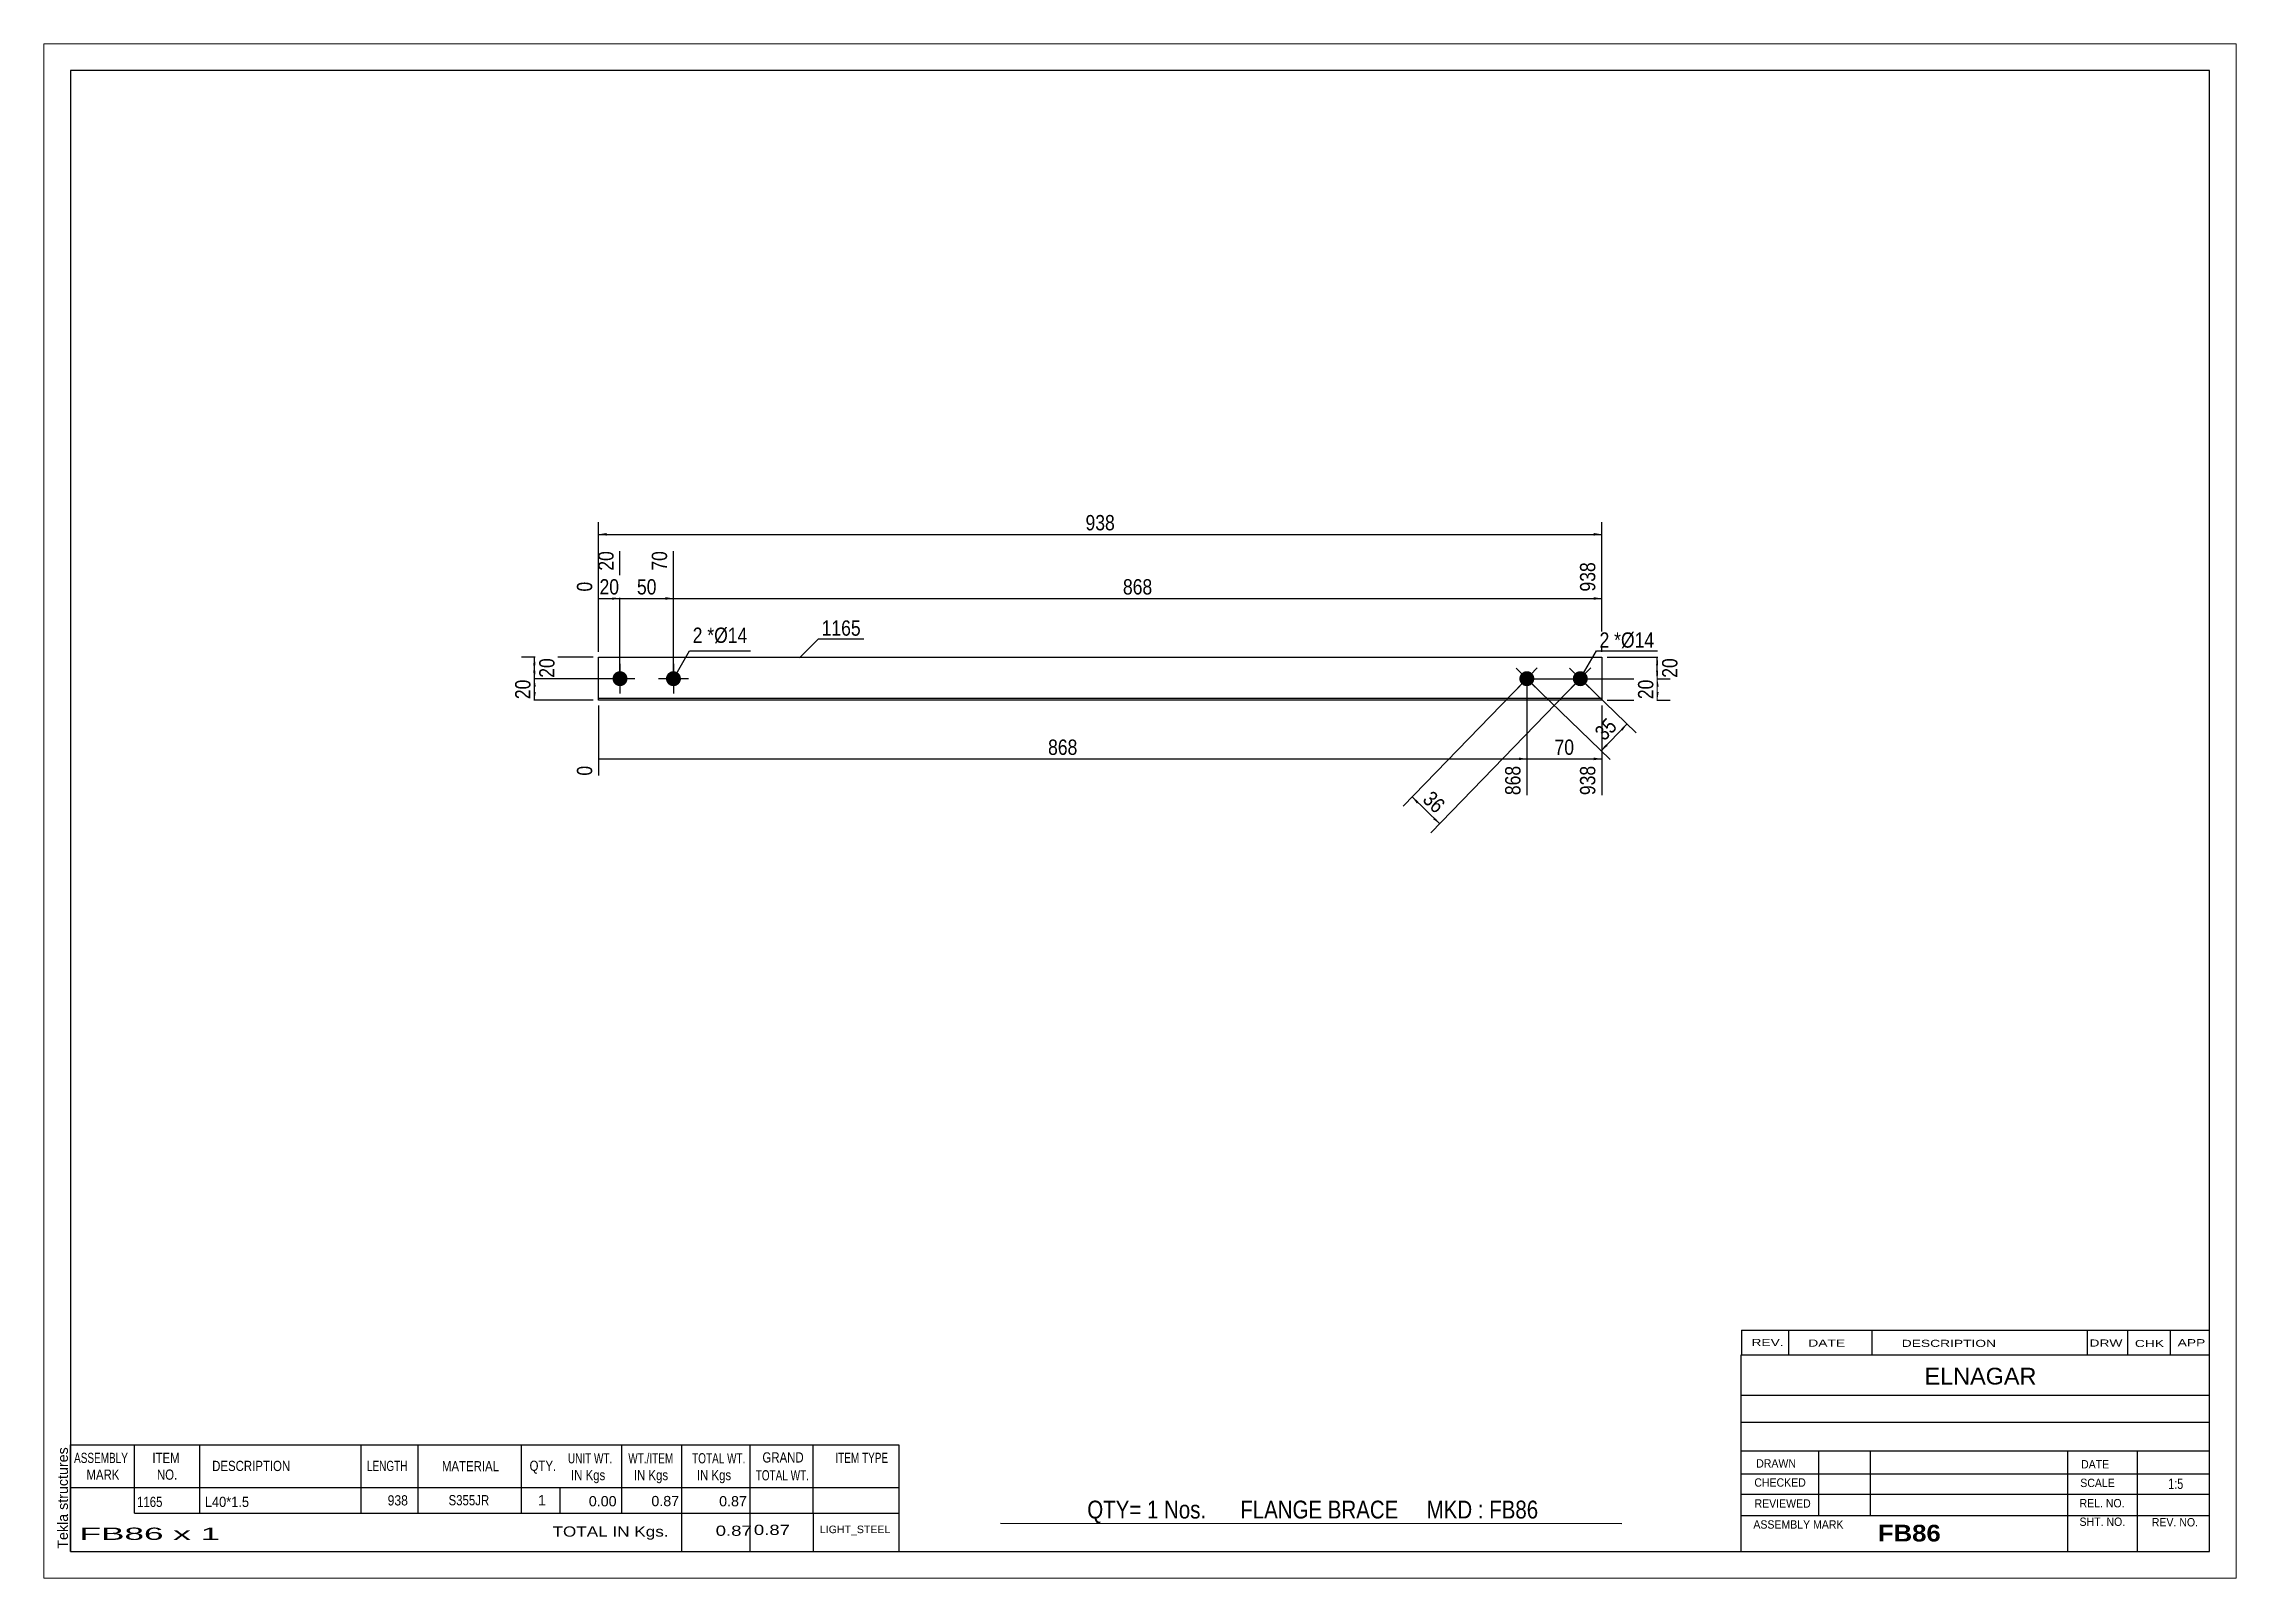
# Paper-space layout 'Layout1' of a CAD drawing. Header units: millimetres. Extents: x 0 to 410, y 0 to 287.
# The model-space entities are those that its viewports show. They can reach past a viewport. Long polylines and large blocks are cut down to what shows.
import ezdxf

# ---------------------------------------------------------------- set-up
doc = ezdxf.new("R2010")
doc.units = ezdxf.units.MM
doc.layers.add('Viewport layer', color=7, linetype='Continuous', plot=False)
doc.styles.add('Arial', font='ARIAL.TTF', dxfattribs={"height": 0.2})
doc.styles.add('Arial Bold', font='ARIALBD.TTF', dxfattribs={"height": 0.2})
doc.styles.add('Arial Narrow', font='ARIALN.TTF', dxfattribs={"height": 0.2})

# ---------------------------------------------------------------- blocks, each defined once
blk = doc.blocks.new('Unknown-627391172-1597')
at = {"color": 5, "linetype": 'Continuous'}
for p, q in [((405, 282), (5, 282)), ((5, 282), (5, 5)), ((405, 5), (405, 282)), ((5, 5), (405, 5))]:
    blk.add_line(p, q, dxfattribs=at)
at = {"color": 174, "linetype": 'Continuous', "style": 'Arial'}
blk.add_text('Tekla structures', height=1.9102, rotation=90, dxfattribs=at).set_placement((4.5, 5.5))
blk = doc.blocks.new('Part-627391172-1227 - 1212')
at = {"color": 2, "linetype": 'Continuous'}
for p, q in [((103.75, 164.25), (103.75, 172.25)), ((103.75, 172.25), (291.35, 172.25)), ((291.35, 172.25), (291.35, 164.25)), ((291.35, 164.55), (103.75, 164.55)), ((291.35, 164.25), (103.75, 164.25))]:
    blk.add_line(p, q, dxfattribs=at)
blk = doc.blocks.new('Bolt-627391172-1228 - 1212')
at = {"linetype": 'Continuous'}
blk.add_hatch(color=3, dxfattribs=at).paths.add_polyline_path([(276.37, 167.24, -1), (278.32, 169.26, -1)])
at = {"color": 3, "linetype": 'Continuous'}
for p, q in [((279.36, 166.3), (275.34, 170.2)), ((279.29, 170.26), (275.4, 166.24))]:
    blk.add_line(p, q, dxfattribs=at)
blk = doc.blocks.new('Bolt-627391172-1229 - 1212')
at = {"linetype": 'Continuous'}
for points in [[(107.75, 166.85, -1), (107.75, 169.65, -1)], [(117.75, 166.85, -1), (117.75, 169.65, -1)]]:
    blk.add_hatch(color=3, dxfattribs=at).paths.add_polyline_path(points)
at = {"color": 3, "linetype": 'Continuous'}
for p, q in [((110.55, 168.25), (104.95, 168.25)), ((107.75, 171.05), (107.75, 165.45)), ((120.55, 168.25), (114.95, 168.25)), ((117.75, 171.05), (117.75, 165.45))]:
    blk.add_line(p, q, dxfattribs=at)
blk = doc.blocks.new('Bolt-627391172-1230 - 1212')
at = {"linetype": 'Continuous'}
blk.add_hatch(color=3, dxfattribs=at).paths.add_polyline_path([(286.37, 167.24, -1), (288.32, 169.26, -1)])
at = {"color": 3, "linetype": 'Continuous'}
for p, q in [((289.36, 166.3), (285.34, 170.2)), ((289.29, 170.26), (285.4, 166.24))]:
    blk.add_line(p, q, dxfattribs=at)
blk = doc.blocks.new('StraightDimension-627391172-1280 - 1212')
at = {"linetype": 'Continuous'}
for points in [[(256.79, 144.89), (255.89, 146.12), (257.14, 145.25)], [(260.14, 142.34), (261.05, 141.12), (259.8, 141.98)]]:
    blk.add_hatch(color=7, dxfattribs=at).paths.add_polyline_path(points)
at = {"color": 7, "linetype": 'Continuous'}
for p, q in [((276.65, 167.53), (254.22, 144.39)), ((286.65, 167.53), (259.38, 139.4)), ((255.89, 146.12), (261.05, 141.12))]:
    blk.add_line(p, q, dxfattribs=at)
at = {"color": 0}
blk.add_wipeout([(260.32, 142.04), (263.24, 145.05), (259.75, 148.43), (256.83, 145.42)], dxfattribs=at)
at = {"color": 3, "style": 'Arial Narrow'}
blk.add_text('36', height=2.863, rotation=-44.1063, dxfattribs=at).set_placement((257.68, 145.43))
blk = doc.blocks.new('StraightDimension-627391172-1286 - 1212')
at = {"linetype": 'Continuous'}
for points in [[(292.46, 155.68), (291.24, 154.78), (292.11, 156.03)], [(294.86, 158.88), (296.09, 159.78), (295.22, 158.53)]]:
    blk.add_hatch(color=7, dxfattribs=at).paths.add_polyline_path(points)
at = {"color": 7, "linetype": 'Continuous'}
for p, q in [((278.06, 167.55), (292.96, 153.11)), ((288.06, 167.55), (297.81, 158.11)), ((291.24, 154.78), (296.09, 159.78))]:
    blk.add_line(p, q, dxfattribs=at)
at = {"color": 0}
blk.add_wipeout([(295.25, 159.13), (292.23, 162.05), (288.85, 158.56), (291.87, 155.64)], dxfattribs=at)
at = {"color": 3, "style": 'Arial Narrow'}
blk.add_text('35', height=2.863, rotation=45.8939, dxfattribs=at).set_placement((291.85, 156.49))
blk = doc.blocks.new('StraightDimension-627391172-1236 - 1212')
at = {"linetype": 'Continuous'}
blk.add_hatch(color=7, dxfattribs=at).paths.add_polyline_path([(116.25, 183.5), (117.75, 183.25), (116.25, 183)])
at = {"color": 7, "linetype": 'Continuous'}
for p, q in [((107.75, 169.25), (107.75, 192.11)), ((117.75, 169.25), (117.75, 192.11)), ((107.75, 183.25), (117.75, 183.25))]:
    blk.add_line(p, q, dxfattribs=at)
at = {"color": 0}
blk.add_wipeout([(115.18, 183.4), (115.18, 187.6), (110.32, 187.6), (110.32, 183.4)], dxfattribs=at)
at = {"color": 0, "linetype": 'Continuous'}
blk.add_wipeout([(117.15, 192.71), (112.95, 192.71), (112.95, 187.85), (117.15, 187.85)], dxfattribs=at)
at = {"color": 3, "linetype": 'Continuous', "style": 'Arial Narrow'}
blk.add_text('70', height=2.863, rotation=90.0002, dxfattribs=at).set_placement((116.55, 188.45))
at = {"color": 3, "style": 'Arial Narrow'}
blk.add_text('50', height=2.863, dxfattribs=at).set_placement((110.92, 184))
blk = doc.blocks.new('StraightDimension-627391172-1235 - 1212')
at = {"linetype": 'Continuous'}
blk.add_hatch(color=7, dxfattribs=at).paths.add_polyline_path([(289.85, 183.5), (291.35, 183.25), (289.85, 183)])
at = {"color": 7, "linetype": 'Continuous'}
for p, q in [((117.75, 169.25), (117.75, 192.11)), ((291.35, 173.25), (291.35, 190.03)), ((117.75, 183.25), (291.35, 183.25))]:
    blk.add_line(p, q, dxfattribs=at)
at = {"color": 0, "linetype": 'Continuous'}
blk.add_wipeout([(290.75, 190.63), (286.55, 190.63), (286.55, 183.95), (290.75, 183.95)], dxfattribs=at)
at = {"color": 0}
blk.add_wipeout([(207.89, 183.4), (207.89, 187.6), (201.21, 187.6), (201.21, 183.4)], dxfattribs=at)
at = {"color": 3, "linetype": 'Continuous', "style": 'Arial Narrow'}
blk.add_text('938', height=2.863, rotation=90.0002, dxfattribs=at).set_placement((290.15, 184.55))
at = {"color": 3, "style": 'Arial Narrow'}
blk.add_text('868', height=2.863, dxfattribs=at).set_placement((201.81, 184))
blk = doc.blocks.new('StraightDimension-627391172-1237 - 1212')
at = {"linetype": 'Continuous'}
blk.add_hatch(color=7, dxfattribs=at).paths.add_polyline_path([(106.25, 183.5), (107.75, 183.25), (106.25, 183)])
at = {"color": 7, "linetype": 'Continuous'}
for p, q in [((107.75, 169.25), (107.75, 192.11)), ((103.75, 173.25), (103.75, 186.38)), ((103.75, 183.25), (107.75, 183.25))]:
    blk.add_line(p, q, dxfattribs=at)
at = {"color": 0}
blk.add_wipeout([(108.18, 183.4), (108.18, 187.6), (103.32, 187.6), (103.32, 183.4)], dxfattribs=at)
at = {"color": 0, "linetype": 'Continuous'}
blk.add_wipeout([(107.15, 192.71), (102.95, 192.71), (102.95, 187.85), (107.15, 187.85)], dxfattribs=at)
blk.add_wipeout([(103.15, 186.98), (98.95, 186.98), (98.95, 183.95), (103.15, 183.95)], dxfattribs=at)
at = {"color": 3, "linetype": 'Continuous', "style": 'Arial Narrow'}
for s, height, p in [('20', 2.863, (106.55, 188.45)), ('0', 2.86, (102.55, 184.55))]:
    blk.add_text(s, height=height, rotation=90.0002, dxfattribs=at).set_placement(p)
at = {"color": 3, "style": 'Arial Narrow'}
blk.add_text('20', height=2.863, dxfattribs=at).set_placement((103.92, 184))
blk = doc.blocks.new('StraightDimension-627391172-1250 - 1212')
at = {"linetype": 'Continuous'}
blk.add_hatch(color=7, dxfattribs=at).paths.add_polyline_path([(289.85, 153.5), (291.35, 153.25), (289.85, 153)])
at = {"color": 7, "linetype": 'Continuous'}
for p, q in [((277.35, 167.25), (277.35, 146.47)), ((291.35, 163.25), (291.35, 146.47)), ((277.35, 153.25), (291.35, 153.25))]:
    blk.add_line(p, q, dxfattribs=at)
at = {"color": 0}
blk.add_wipeout([(286.77, 153.4), (286.77, 157.6), (281.92, 157.6), (281.92, 153.4)], dxfattribs=at)
at = {"color": 0, "linetype": 'Continuous'}
blk.add_wipeout([(290.75, 152.55), (286.55, 152.55), (286.55, 145.87), (290.75, 145.87)], dxfattribs=at)
at = {"color": 3, "style": 'Arial Narrow'}
blk.add_text('70', height=2.863, dxfattribs=at).set_placement((282.52, 154))
at = {"color": 3, "linetype": 'Continuous', "style": 'Arial Narrow'}
blk.add_text('938', height=2.863, rotation=90.0002, dxfattribs=at).set_placement((290.15, 146.47))
blk = doc.blocks.new('StraightDimension-627391172-1251 - 1212')
at = {"linetype": 'Continuous'}
blk.add_hatch(color=7, dxfattribs=at).paths.add_polyline_path([(275.85, 153.5), (277.35, 153.25), (275.85, 153)])
at = {"color": 7, "linetype": 'Continuous'}
for p, q in [((277.35, 167.25), (277.35, 146.47)), ((103.75, 163.25), (103.75, 150.12)), ((103.75, 153.25), (277.35, 153.25))]:
    blk.add_line(p, q, dxfattribs=at)
at = {"color": 0}
blk.add_wipeout([(193.89, 153.4), (193.89, 157.6), (187.21, 157.6), (187.21, 153.4)], dxfattribs=at)
at = {"color": 0, "linetype": 'Continuous'}
for points in [[(103.15, 152.55), (98.95, 152.55), (98.95, 149.52), (103.15, 149.52)], [(276.75, 152.55), (272.55, 152.55), (272.55, 145.87), (276.75, 145.87)]]:
    blk.add_wipeout(points, dxfattribs=at)
at = {"color": 3, "style": 'Arial Narrow'}
blk.add_text('868', height=2.863, dxfattribs=at).set_placement((187.81, 154))
at = {"color": 3, "linetype": 'Continuous', "style": 'Arial Narrow'}
for s, height, p in [('0', 2.86, (102.55, 150.12)), ('868', 2.863, (276.15, 146.47))]:
    blk.add_text(s, height=height, rotation=90.0002, dxfattribs=at).set_placement(p)
blk = doc.blocks.new('StraightDimension-627391172-1258 - 1212')
at = {"linetype": 'Continuous'}
for points in [[(105.25, 195), (103.75, 195.25), (105.25, 195.5)], [(289.85, 195.5), (291.35, 195.25), (289.85, 195)]]:
    blk.add_hatch(color=7, dxfattribs=at).paths.add_polyline_path(points)
at = {"color": 7, "linetype": 'Continuous'}
for p, q in [((103.75, 173.25), (103.75, 197.5)), ((291.35, 173.25), (291.35, 197.5)), ((103.75, 195.25), (291.35, 195.25))]:
    blk.add_line(p, q, dxfattribs=at)
at = {"color": 0}
blk.add_wipeout([(200.89, 195.4), (200.89, 199.6), (194.21, 199.6), (194.21, 195.4)], dxfattribs=at)
at = {"color": 3, "style": 'Arial Narrow'}
blk.add_text('938', height=2.863, dxfattribs=at).set_placement((194.81, 196))
blk = doc.blocks.new('StraightDimension-627391172-1262 - 1212')
at = {"linetype": 'Continuous'}
for points in [[(301.5, 170.75), (301.75, 172.25), (302, 170.75)], [(302, 169.75), (301.75, 168.25), (301.5, 169.75)]]:
    blk.add_hatch(color=7, dxfattribs=at).paths.add_polyline_path(points)
at = {"color": 7, "linetype": 'Continuous'}
for p, q in [((292.35, 172.25), (304, 172.25)), ((301.75, 168.25), (301.75, 172.25)), ((278.35, 168.25), (304, 168.25))]:
    blk.add_line(p, q, dxfattribs=at)
at = {"color": 0}
blk.add_wipeout([(306.1, 172.68), (301.9, 172.68), (301.9, 167.82), (306.1, 167.82)], dxfattribs=at)
at = {"color": 3, "style": 'Arial Narrow'}
blk.add_text('20', height=2.863, rotation=90.0002, dxfattribs=at).set_placement((305.5, 168.42))
blk = doc.blocks.new('StraightDimension-627391172-1263 - 1212')
at = {"linetype": 'Continuous'}
for points in [[(301.5, 166.75), (301.75, 168.25), (302, 166.75)], [(302, 165.75), (301.75, 164.25), (301.5, 165.75)]]:
    blk.add_hatch(color=7, dxfattribs=at).paths.add_polyline_path(points)
at = {"color": 7, "linetype": 'Continuous'}
for p, q in [((278.35, 168.25), (304.15, 168.25)), ((301.75, 164.25), (301.75, 168.25)), ((292.35, 164.25), (304.15, 164.25))]:
    blk.add_line(p, q, dxfattribs=at)
at = {"color": 0}
blk.add_wipeout([(301.6, 168.68), (297.4, 168.68), (297.4, 163.82), (301.6, 163.82)], dxfattribs=at)
at = {"color": 3, "style": 'Arial Narrow'}
blk.add_text('20', height=2.863, rotation=90.0002, dxfattribs=at).set_placement((301, 164.42))
blk = doc.blocks.new('StraightDimension-627391172-1270 - 1212')
at = {"linetype": 'Continuous'}
for points in [[(91.5, 170.75), (91.75, 172.25), (92, 170.75)], [(92, 169.75), (91.75, 168.25), (91.5, 169.75)]]:
    blk.add_hatch(color=7, dxfattribs=at).paths.add_polyline_path(points)
at = {"color": 7, "linetype": 'Continuous'}
for p, q in [((102.75, 172.25), (89.35, 172.25)), ((91.75, 168.25), (91.75, 172.25)), ((106.75, 168.25), (89.35, 168.25))]:
    blk.add_line(p, q, dxfattribs=at)
at = {"color": 0}
blk.add_wipeout([(96.1, 172.68), (91.9, 172.68), (91.9, 167.82), (96.1, 167.82)], dxfattribs=at)
at = {"color": 3, "style": 'Arial Narrow'}
blk.add_text('20', height=2.863, rotation=90.0002, dxfattribs=at).set_placement((95.5, 168.42))
blk = doc.blocks.new('StraightDimension-627391172-1271 - 1212')
at = {"linetype": 'Continuous'}
for points in [[(91.5, 166.75), (91.75, 168.25), (92, 166.75)], [(92, 165.75), (91.75, 164.25), (91.5, 165.75)]]:
    blk.add_hatch(color=7, dxfattribs=at).paths.add_polyline_path(points)
at = {"color": 7, "linetype": 'Continuous'}
for p, q in [((106.75, 168.25), (89.5, 168.25)), ((91.75, 164.25), (91.75, 168.25)), ((102.75, 164.25), (89.5, 164.25))]:
    blk.add_line(p, q, dxfattribs=at)
at = {"color": 0}
blk.add_wipeout([(91.6, 168.68), (87.4, 168.68), (87.4, 163.82), (91.6, 163.82)], dxfattribs=at)
at = {"color": 3, "style": 'Arial Narrow'}
blk.add_text('20', height=2.863, rotation=90.0002, dxfattribs=at).set_placement((91, 164.42))
blk = doc.blocks.new('CBS_REVISION-627391172-1613')
at = {"color": 7, "linetype": 'Continuous'}
for p, q in [((317.49, 46.38), (404.99, 46.38)), ((317.49, 46.38), (317.49, 41.75)), ((326.29, 46.38), (326.29, 41.75)), ((341.88, 46.38), (341.88, 41.81)), ((382.14, 46.38), (382.14, 41.75)), ((389.68, 46.38), (389.68, 41.75)), ((397.63, 46.38), (397.63, 41.75)), ((317.49, 41.75), (404.99, 41.75))]:
    blk.add_line(p, q, dxfattribs=at)
at = {"color": 7, "style": 'Arial Narrow', "width": 1.7}
for s, height, p in [('REV.', 1.326, (319.35, 43.43)), ('DATE', 1.326, (329.98, 43.31)), ('DESCRIPTION', 1.3257, (347.46, 43.26)), ('DRW', 1.326, (382.57, 43.32)), ('CHK', 1.326, (391.06, 43.23)), ('APP', 1.326, (399.06, 43.38))]:
    blk.add_text(s, height=height, dxfattribs=at).set_placement(p)
blk = doc.blocks.new('CBS_BOM-627391172-1610')
at = {"color": 7, "linetype": 'Continuous'}
for p, q in [((4.97, 16.97), (4.97, 24.97)), ((4.97, 24.97), (159.89, 24.97)), ((16.97, 16.97), (16.97, 24.97)), ((29.16, 16.97), (29.16, 24.97)), ((59.32, 16.97), (59.32, 24.97)), ((70, 16.97), (70, 24.97)), ((89.32, 16.97), (89.32, 24.97)), ((108.12, 16.97), (108.12, 24.97)), ((119.33, 16.97), (119.33, 24.97)), ((132.12, 16.97), (132.12, 24.97)), ((143.87, 16.97), (143.87, 24.97)), ((159.89, 24.96), (159.89, 16.98)), ((4.97, 16.97), (159.89, 16.97)), ((4.97, 12.17), (4.97, 16.97)), ((16.97, 12.17), (16.97, 16.97)), ((29.16, 12.17), (29.16, 16.97)), ((59.32, 12.17), (59.32, 16.97)), ((70, 12.17), (70, 16.97)), ((89.32, 12.17), (89.32, 16.97)), ((96.58, 12.17), (96.58, 16.97)), ((108.12, 12.17), (108.12, 16.97)), ((119.33, 12.17), (119.33, 16.97)), ((132.12, 12.17), (132.12, 16.97)), ((143.89, 12.17), (143.89, 16.97)), ((159.89, 16.97), (159.89, 12.17)), ((4.97, 4.97), (4.97, 12.15)), ((16.97, 12.17), (159.89, 12.17)), ((119.33, 4.97), (119.33, 12.15)), ((132.12, 4.97), (132.12, 12.15)), ((143.93, 4.97), (143.93, 12.15)), ((159.89, 12.17), (159.89, 4.97)), ((4.97, 4.97), (159.89, 4.97))]:
    blk.add_line(p, q, dxfattribs=at)
at = {"color": 3, "linetype": 'Continuous', "style": 'Arial'}
for s, height, width, p in [('ASSEMBLY', 1.91, 0.7, (5.65, 21.54)), ('ITEM', 1.91, 0.8, (20.3, 21.54)), ('DESCRIPTION', 1.9102, 0.8, (31.48, 20.04)), ('LENGTH', 1.91, 0.7, (60.43, 20.04)), ('MATERIAL', 1.91, 0.8, (74.45, 19.99)), ('QTY.', 1.91, 0.8, (90.84, 20.07)), ('UNIT WT.', 1.91, 0.7, (98.01, 21.47)), ('WT./ITEM', 1.91, 0.7, (109.3, 21.47)), ('TOTAL WT.', 1.91, 0.7, (121.24, 21.47)), ('GRAND', 1.91, 0.8, (134.39, 21.63)), ('ITEM TYPE', 1.91, 0.7, (148.03, 21.55)), ('MARK', 1.91, 0.8, (7.97, 18.41)), ('NO.', 1.91, 0.8, (21.15, 18.41)), ('IN Kgs', 1.91, 0.8, (98.59, 18.33)), ('IN Kgs', 1.91, 0.8, (110.34, 18.33)), ('IN Kgs', 1.91, 0.8, (122.13, 18.33)), ('TOTAL WT.', 1.91, 0.7, (133.13, 18.29))]:
    blk.add_text(s, height=height, dxfattribs=dict(at, width=width)).set_placement(p)
at = {"color": 7, "linetype": 'Continuous', "style": 'Arial'}
for s, width, p in [('1165', 0.8, (17.43, 13.32)), ('L40*1.5', 0.9, (30.1, 13.32)), ('938', 0.85, (64.3, 13.6)), ('S355JR', 0.8, (75.69, 13.63))]:
    blk.add_text(s, height=1.91, dxfattribs=dict(at, width=width)).set_placement(p)
for s, p in [('1', (92.41, 13.63)), ('0.00', (101.92, 13.44)), ('0.87', (113.62, 13.47)), ('0.87', (126.29, 13.44))]:
    blk.add_text(s, height=1.91, dxfattribs=at).set_placement(p)
at = {"color": 6, "linetype": 'Continuous', "style": 'Arial'}
for s, height, width, p in [('FB86 x 1', 2.292, 2.05, (6.69, 7.16)), ('TOTAL IN Kgs.', 1.9102, 1.2, (95.13, 7.77)), ('0.87', 1.91, 1.3, (125.65, 7.92)), ('0.87', 1.91, 1.3, (132.79, 8.08))]:
    blk.add_text(s, height=height, dxfattribs=dict(at, width=width)).set_placement(p)
blk.add_text('LIGHT_STEEL', height=1.4135, dxfattribs=at).set_placement((145.14, 8.42))
blk = doc.blocks.new('CBS_CALLOFF-627391172-1611')
at = {"color": 7, "linetype": 'Continuous'}
blk.add_line((178.88, 10.27), (295.11, 10.25), dxfattribs=at)
at = {"color": 3, "linetype": 'Continuous', "style": 'Arial Narrow'}
blk.add_text('QTY= 1 Nos.      FLANGE BRACE     MKD : FB86', height=3.3405, dxfattribs=at).set_placement((195.14, 11.16))
blk = doc.blocks.new('CBS_NAME_BLOG-627391172-1612')
at = {"color": 7, "linetype": 'Continuous'}
for p, q in [((317.41, 41.75), (404.93, 41.75)), ((317.41, 5.04), (317.41, 41.75)), ((317.41, 34.21), (404.93, 34.21)), ((317.48, 29.16), (405, 29.16)), ((317.41, 23.79), (404.93, 23.79)), ((331.93, 11.68), (331.93, 23.78)), ((341.62, 11.71), (341.62, 23.78)), ((378.53, 5.04), (378.53, 23.77)), ((391.58, 5.04), (391.58, 23.78)), ((317.42, 19.49), (405, 19.51)), ((317.41, 15.74), (404.93, 15.74)), ((317.41, 11.7), (404.93, 11.7)), ((317.41, 5), (405, 5))]:
    blk.add_line(p, q, dxfattribs=at)
at = {"color": 3, "linetype": 'Continuous', "style": 'Arial'}
blk.add_text('ELNAGAR', height=3.133, dxfattribs=at).set_placement((351.73, 36.22))
at = {"color": 3, "linetype": 'Continuous'}
for s, height, style, width, p in [('DRAWN', 1.566, 'Arial', 0.9, (320.24, 20.68)), ('DATE', 1.566, 'Arial', 0.9, (381, 20.52)), ('CHECKED', 1.566, 'Arial', 0.9, (319.89, 17.11)), ('SCALE', 1.566, 'Arial', 0.9, (380.85, 17.04)), ('1:5', 1.957, 'Arial Narrow', 0.9, (397.3, 16.68)), ('REVIEWED', 1.566, 'Arial', 0.9, (319.93, 13.19)), ('REL. NO.', 1.566, 'Arial', 0.9, (380.71, 13.24)), ('ASSEMBLY MARK', 1.5663, 'Arial', 0.9, (319.71, 9.26)), ('FB86', 3.131, 'Arial Bold', 1.1, (342.99, 6.86)), ('SHT. NO.', 1.566, 'Arial', 0.9, (380.71, 9.77)), ('REV. NO.', 1.566, 'Arial', 0.9, (394.23, 9.68))]:
    blk.add_text(s, height=height, dxfattribs=dict(at, style=style, width=width)).set_placement(p)
blk = doc.blocks.new('Mark-627391172-1291 - 1212')
at = {"color": 0}
blk.add_wipeout([(152.78, 176.29), (152.78, 179.29), (145.46, 179.29), (145.46, 176.29)], dxfattribs=at)
blk.add_wipeout([(152.78, 176.29), (152.78, 179.29), (145.46, 179.29), (145.46, 176.29)], dxfattribs=at)
at = {"color": 7, "linetype": 'Continuous'}
for p, q in [((141.33, 172.15), (144.86, 175.69)), ((144.86, 175.69), (153.38, 175.69))]:
    blk.add_line(p, q, dxfattribs=at)
at = {"color": 3, "style": 'Arial Narrow'}
blk.add_text('1165', height=2.863, dxfattribs=at).set_placement((145.46, 176.29))
blk = doc.blocks.new('MarkSet-627391172-1296 - 1212')
at = {"color": 0}
blk.add_wipeout([(292.77, 174.05), (292.77, 177.05), (290.95, 177.05), (290.95, 174.05)], dxfattribs=at)
blk.add_wipeout([(292.77, 174.05), (292.77, 177.05), (290.95, 177.05), (290.95, 174.05)], dxfattribs=at)
at = {"color": 7, "linetype": 'Continuous'}
blk.add_line((287.35, 168.25), (290.35, 173.45), dxfattribs=at)
at = {"color": 0}
blk.add_wipeout([(294.95, 174.05), (294.95, 177.05), (293.67, 177.05), (293.67, 174.05)], dxfattribs=at)
blk.add_wipeout([(294.95, 174.05), (294.95, 177.05), (293.67, 177.05), (293.67, 174.05)], dxfattribs=at)
at = {"color": 3, "style": 'Arial Narrow'}
blk.add_text('2', height=2.86, dxfattribs=at).set_placement((290.95, 174.05))
at = {"color": 0}
blk.add_wipeout([(301.16, 174.05), (301.16, 177.05), (294.95, 177.05), (294.95, 174.05)], dxfattribs=at)
blk.add_wipeout([(301.16, 174.05), (301.16, 177.05), (294.95, 177.05), (294.95, 174.05)], dxfattribs=at)
at = {"color": 7, "linetype": 'Continuous'}
blk.add_line((290.35, 173.45), (301.76, 173.45), dxfattribs=at)
at = {"color": 3, "style": 'Arial Narrow'}
for s, height, p in [('*', 2.86, (293.67, 174.05)), ('Ø14', 2.863, (294.95, 174.05))]:
    blk.add_text(s, height=height, dxfattribs=at).set_placement(p)
blk = doc.blocks.new('Mark-627391172-1299 - 1212')
at = {"color": 0}
blk.add_wipeout([(123.18, 174.95), (123.18, 177.95), (121.35, 177.95), (121.35, 174.95)], dxfattribs=at)
blk.add_wipeout([(123.18, 174.95), (123.18, 177.95), (121.35, 177.95), (121.35, 174.95)], dxfattribs=at)
at = {"color": 7, "linetype": 'Continuous'}
blk.add_line((117.75, 168.25), (120.75, 173.45), dxfattribs=at)
at = {"color": 0}
blk.add_wipeout([(125.36, 174.95), (125.36, 177.95), (124.08, 177.95), (124.08, 174.95)], dxfattribs=at)
blk.add_wipeout([(125.36, 174.95), (125.36, 177.95), (124.08, 177.95), (124.08, 174.95)], dxfattribs=at)
at = {"color": 3, "style": 'Arial Narrow'}
blk.add_text('2', height=2.86, dxfattribs=at).set_placement((121.35, 174.95))
at = {"color": 0}
blk.add_wipeout([(131.57, 174.95), (131.57, 177.95), (125.36, 177.95), (125.36, 174.95)], dxfattribs=at)
blk.add_wipeout([(131.57, 174.95), (131.57, 177.95), (125.36, 177.95), (125.36, 174.95)], dxfattribs=at)
at = {"color": 7, "linetype": 'Continuous'}
blk.add_line((120.75, 173.45), (132.17, 173.45), dxfattribs=at)
at = {"color": 3, "style": 'Arial Narrow'}
for s, height, p in [('*', 2.86, (124.08, 174.95)), ('Ø14', 2.863, (125.36, 174.95))]:
    blk.add_text(s, height=height, dxfattribs=at).set_placement(p)

msp = doc.modelspace()

# ---------------------------------------------------------------- block references
for name in ['Unknown-627391172-1597', 'Part-627391172-1227 - 1212', 'Bolt-627391172-1229 - 1212', 'Bolt-627391172-1228 - 1212', 'Bolt-627391172-1230 - 1212', 'CBS_REVISION-627391172-1613', 'CBS_NAME_BLOG-627391172-1612', 'CBS_BOM-627391172-1610', 'CBS_CALLOFF-627391172-1611']:
    msp.add_blockref(name, (0, 0))

# ---------------------------------------------------------------- next in the draw order: block references
for name in ['StraightDimension-627391172-1236 - 1212', 'StraightDimension-627391172-1280 - 1212']:
    msp.add_blockref(name, (0, 0))

# ---------------------------------------------------------------- next in the draw order: block references
for name in ['StraightDimension-627391172-1237 - 1212', 'StraightDimension-627391172-1286 - 1212']:
    msp.add_blockref(name, (0, 0))

# ---------------------------------------------------------------- next in the draw order: block references
msp.add_blockref('StraightDimension-627391172-1235 - 1212', (0, 0))

# ---------------------------------------------------------------- next in the draw order: block references
for name in ['StraightDimension-627391172-1258 - 1212', 'StraightDimension-627391172-1250 - 1212']:
    msp.add_blockref(name, (0, 0))

# ---------------------------------------------------------------- next in the draw order: block references
for name in ['Mark-627391172-1291 - 1212', 'StraightDimension-627391172-1251 - 1212']:
    msp.add_blockref(name, (0, 0))

# ---------------------------------------------------------------- next in the draw order: block references
for name in ['Mark-627391172-1299 - 1212', 'StraightDimension-627391172-1270 - 1212', 'StraightDimension-627391172-1262 - 1212']:
    msp.add_blockref(name, (0, 0))

# ---------------------------------------------------------------- next in the draw order: block references
for name in ['StraightDimension-627391172-1271 - 1212', 'StraightDimension-627391172-1263 - 1212']:
    msp.add_blockref(name, (0, 0))

# ---------------------------------------------------------------- next in the draw order: block references
msp.add_blockref('MarkSet-627391172-1296 - 1212', (0, 0))

psp = doc.layouts.get("Layout1")

# ---------------------------------------------------------------- viewports
at = {"layer": 'Viewport layer', "view_target_point": (205, 143.5)}
psp.add_viewport(center=(205, 143.5), size=(410, 287), view_center_point=(0, 0), view_height=287, dxfattribs=at)

doc.saveas('drawing.dxf')
